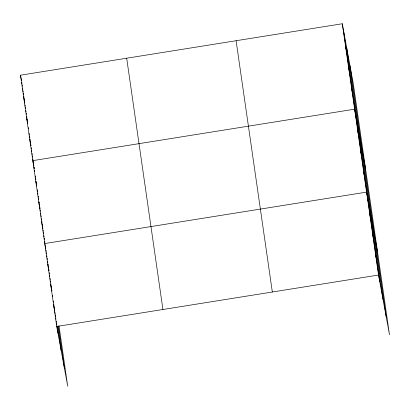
<?xml version="1.0" encoding="UTF-8"?>
<svg xmlns="http://www.w3.org/2000/svg" width="410" height="410" viewBox="0 0 410 410"><rect width="100%" height="100%" fill="white"/><g stroke="black" fill="none" stroke-linecap="round" stroke-linejoin="round"><path stroke-width="0.61" d="M59.014 325.945L67.712 386.251L56.739 326.473L20.5 75.189L342.288 23.749L353.261 83.527L389.5 334.811L378.527 275.033L342.288 23.749M56.739 326.473L378.527 275.033M345.369 45.105L346.573 51.66M348.449 66.466L349.653 73.021M351.529 87.827L352.733 94.382M365.582 168.961L354.609 109.183L32.821 160.628L33.369 163.605M357.597 129.914L358.801 136.468M360.59 150.644L361.794 157.199M363.578 171.38L364.782 177.935M377.538 251.889L366.571 192.111L44.782 243.55L45.766 248.911M369.559 212.841L370.763 219.396M372.546 233.572L373.751 240.127M375.539 254.302L376.744 260.857M20.5 75.189L21.484 80.55M23.58 96.545L24.344 100.716M24.564 101.911L24.784 103.105L24.6 101.844M26.66 117.906L27.644 123.272M29.74 139.267L30.509 143.438M30.724 144.627L30.945 145.822L30.765 144.566M33.589 164.794L33.804 165.988M34.255 168.433L34.025 167.183L34.204 168.438M35.813 181.358L36.685 186.125M38.801 202.089L39.565 206.261M39.785 207.45L40.006 208.644L39.821 207.388M41.789 222.82L42.886 228.78M47.77 264.281L48.539 268.453M48.754 269.642L48.974 270.836L48.795 269.58M50.763 285.011L51.419 288.589M51.634 289.778L51.855 290.972M53.751 305.742L54.735 311.108M350.037 65.964L386.276 317.248M346.716 47.867L382.955 299.151M343.493 30.304L379.732 281.588M236.098 40.723L272.337 292.007M126.69 58.215L162.929 309.499M58.328 325.97L64.488 368.687M57.636 326.093L61.167 350.591M21.791 82.369L21.976 83.63M22.155 84.885L22.335 86.141M22.611 88.027L22.791 89.283M22.97 90.538L23.155 91.794M23.334 93.049L23.606 94.935M23.785 96.191L23.97 97.447M24.149 98.702L24.421 100.588M25.056 104.986L25.235 106.241M25.42 107.502L25.599 108.758M25.871 110.638L26.05 111.899M26.235 113.155L26.414 114.41M26.686 116.296L26.865 117.552M27.05 118.808L27.229 120.063M27.501 121.949L27.685 123.205M28.316 127.602L28.5 128.858M29.13 133.255L29.315 134.511M29.494 135.772L29.766 137.652M29.945 138.908L30.13 140.169M30.309 141.424L30.581 143.31M31.216 147.708L31.396 148.963M31.58 150.219L31.76 151.474M32.031 153.361L32.211 154.616M32.395 155.872L32.575 157.127M32.846 159.013L33.031 160.269M33.21 161.525L33.389 162.78M33.661 164.666L33.846 165.922M34.476 170.319L34.66 171.58M35.296 175.977L35.475 177.233M35.655 178.488L35.839 179.744M36.111 181.63L36.29 182.886M36.469 184.141L36.654 185.397M37.284 189.794L37.556 191.68M37.74 192.936L37.92 194.191M38.191 196.077L38.376 197.333M38.555 198.589L38.735 199.849M39.006 201.73L39.191 202.991M39.37 204.247L39.55 205.502M40.185 209.899L40.37 211.155M40.641 213.041L40.821 214.297M41 215.552L41.184 216.808M41.456 218.694L41.635 219.95M41.815 221.205L41.999 222.461M42.271 224.347L42.45 225.602M42.63 226.863L42.814 228.119M43.086 230L43.265 231.26M43.45 232.516L43.629 233.772M43.901 235.658L44.08 236.913M44.265 238.169L44.444 239.425M44.716 241.311L44.895 242.566M45.53 246.963L45.715 248.219M45.987 250.105L46.166 251.361M46.345 252.616L46.53 253.872M46.801 255.758L46.981 257.014M47.16 258.269L47.345 259.53M47.616 261.411L47.796 262.672M47.98 263.927L48.16 265.183M48.339 266.438L48.611 268.324M49.246 272.722L49.425 273.977M49.61 275.233L49.789 276.489M50.061 278.375L50.24 279.63M50.425 280.886L50.604 282.141M50.876 284.027L51.06 285.283M51.24 286.539L51.419 287.799M51.691 289.68L51.875 290.941M52.506 295.338L52.69 296.594M53.326 300.991L53.505 302.247M53.777 304.133L53.956 305.388M54.14 306.644L54.32 307.9M54.499 309.155L54.771 311.041M54.955 312.297L55.135 313.553M55.314 314.813L55.591 316.694M55.77 317.95L55.95 319.211M56.221 321.091L56.406 322.347M56.585 323.608L56.764 324.863M56.949 326.119L57.943 333.028"/></g></svg>
